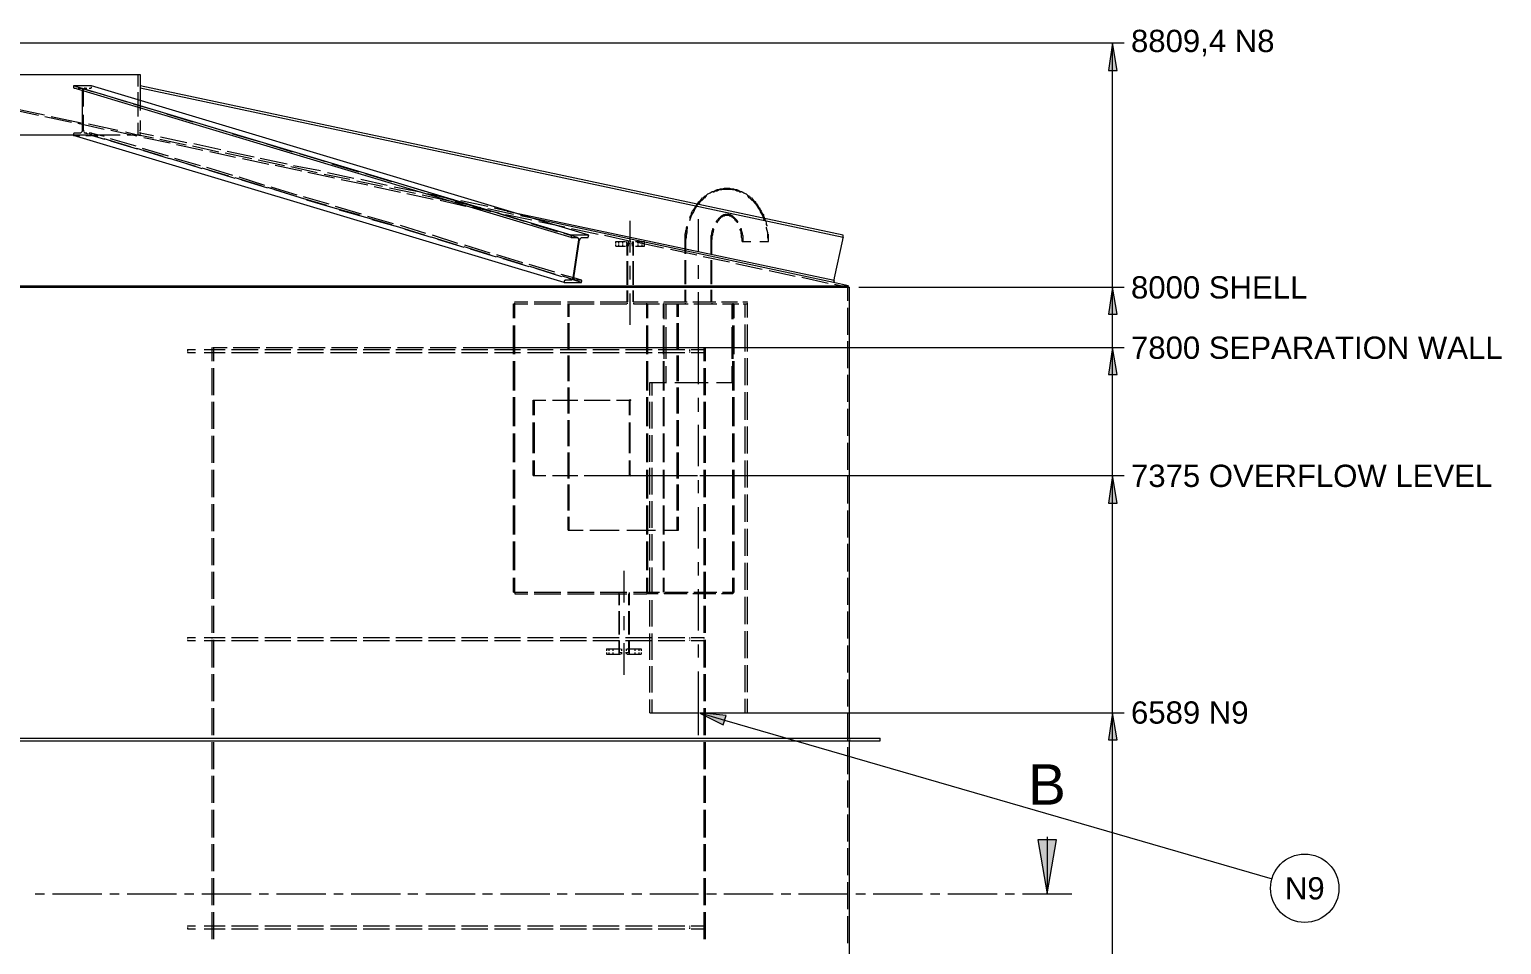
# Model space of a CAD drawing. Header units: millimetres. Extents: x 0 to 62767, y -13570 to 23963.
# Drawn here: x 6556 to 11438, y 11403 to 14437 of the extents above; entities that cross this region are included whole.
import ezdxf

# ---------------------------------------------------------------- set-up
doc = ezdxf.new("R2010")
doc.units = ezdxf.units.MM

msp = doc.modelspace()

# ---------------------------------------------------------------- hatches: boundary and pattern name
h = msp.add_hatch(color=7)
h.dxf.hatch_style = 2
h.paths.add_polyline_path([(10163.809, 14300.952), (10148.571, 14392.38), (10135.238, 14300.952)])
h = msp.add_hatch(color=7)
h.dxf.hatch_style = 2
h.paths.add_polyline_path([(10163.809, 13493.333), (10148.571, 13582.857), (10135.238, 13493.333)])
h = msp.add_hatch(color=7)
h.dxf.hatch_style = 2
h.paths.add_polyline_path([(10163.809, 13293.333), (10148.571, 13382.857), (10135.238, 13293.333)])
h = msp.add_hatch(color=7)
edge = h.paths.add_edge_path()
edge.add_arc((8548.572, 13207.619), 3.81, 0, 360)
h = msp.add_hatch(color=7)
edge = h.paths.add_edge_path()
edge.add_arc((8548.572, 12958.095), 3.81, 0, 360)
h = msp.add_hatch(color=7)
h.dxf.hatch_style = 2
h.paths.add_polyline_path([(10163.809, 12866.667), (10148.571, 12958.095), (10135.238, 12866.667)])
h = msp.add_hatch(color=7)
h.dxf.hatch_style = 2
h.paths.add_polyline_path([(8866.667, 12161.905), (8775.238, 12171.428), (8857.143, 12131.429)])
h = msp.add_hatch(color=7)
h.dxf.hatch_style = 2
h.paths.add_polyline_path([(10163.809, 12081.904), (10148.571, 12171.428), (10135.238, 12081.904)])
h = msp.add_hatch(color=7)
h.dxf.hatch_style = 2
h.paths.add_polyline_path([(9900.952, 11750.476), (9931.429, 11571.428), (9961.905, 11750.476)])

# ---------------------------------------------------------------- linework, layer by layer
at = {"color": 7, "lineweight": 0}
for points in [[(6523.809, 14392.38), (9887.619, 14392.38), (9988.571, 14392.38), (10186.667, 14392.38)], [(10148.571, 14300.952), (10148.571, 14392.38)], [(5619.048, 14287.619), (6923.809, 14287.619)], [(6916.191, 14287.619), (6916.191, 14247.619)], [(6923.809, 14287.619), (6923.809, 14249.523)], [(10148.571, 13582.857), (10148.571, 14300.952)], [(6761.905, 14249.523), (6702.857, 14249.523), (6702.857, 14243.81)], [(8411.428, 13754.286), (8352.381, 13754.286), (6702.857, 14249.523)], [(6702.857, 14243.81), (6704.762, 14243.81), (6704.762, 14241.904)], [(6704.762, 14241.904), (6712.381, 14241.904)], [(8352.381, 13746.667), (6704.762, 14241.904)], [(6718.095, 14241.904), (6723.81, 14241.904)], [(6723.81, 14241.904), (6725.714, 14241.904), (6727.619, 14241.904)], [(6769.523, 14228.571), (6725.714, 14241.904)], [(6731.428, 14234.286), (6731.428, 14236.19), (6729.524, 14238.095)], [(6731.428, 14234.286), (6731.428, 14232.38), (6731.428, 14102.857)], [(6735.238, 14232.38), (6735.238, 14234.286), (6735.238, 14236.19), (6735.238, 14238.095)], [(6735.238, 14180.952), (6735.238, 14232.38)], [(6740.952, 14241.904), (6739.048, 14241.904), (6737.142, 14240)], [(6740.952, 14241.904), (6746.667, 14241.904)], [(6754.286, 14241.904), (6760, 14241.904)], [(6761.905, 14241.904), (6760, 14241.904)], [(6761.905, 14247.619), (6761.905, 14249.523)], [(8409.524, 13748.571), (8411.428, 13754.286), (6761.905, 14249.523)], [(6761.905, 14243.81), (6761.905, 14245.714)], [(6880, 14196.191), (6792.381, 14222.858)], [(6916.191, 14228.571), (6916.191, 14148.572)], [(6923.809, 14249.523), (6923.809, 14243.81), (6923.809, 14241.904), (6923.809, 14232.38), (6923.809, 14201.904)], [(9255.238, 13748.571), (9255.238, 13754.286), (6923.809, 14249.523)], [(9255.238, 13748.571), (9255.238, 13746.667), (6923.809, 14241.904)], [(6499.047, 14171.428), (6586.667, 14152.381)], [(6506.667, 14175.239), (6605.714, 14154.285)], [(6990.476, 14163.809), (6900.952, 14188.571)], [(6923.809, 14201.904), (6923.809, 14167.618)], [(6607.619, 14148.572), (6695.238, 14129.523)], [(6628.572, 14148.572), (6727.619, 14127.619)], [(6716.19, 14125.714), (6803.81, 14106.666)], [(6735.238, 14102.857), (6735.238, 14154.285)], [(6752.381, 14123.809), (6849.524, 14102.857)], [(6916.191, 14127.619), (6916.191, 14087.619)], [(6923.809, 14135.238), (6923.809, 14102.857)], [(7099.047, 14129.523), (7011.429, 14156.19)], [(7209.524, 14097.143), (7121.905, 14123.809)], [(6312.381, 14087.619), (6702.857, 14087.619)], [(6704.762, 14093.333), (6702.857, 14091.428)], [(6702.857, 14091.428), (6702.857, 14085.714)], [(6702.857, 14087.619), (6748.571, 14087.619)], [(6702.857, 14085.714), (6723.81, 14085.714)], [(8329.524, 13603.81), (8329.524, 13598.095), (6702.857, 14085.714)], [(6723.81, 14093.333), (6704.762, 14093.333)], [(6731.428, 14102.857), (6731.428, 14100.953), (6731.428, 14099.047), (6729.524, 14097.143), (6727.619, 14095.238), (6725.714, 14093.333), (6723.81, 14093.333)], [(6735.238, 14102.857), (6735.238, 14100.953), (6735.238, 14099.047)], [(6740.952, 14093.333), (6739.048, 14093.333), (6739.048, 14095.238), (6737.142, 14095.238)], [(6782.857, 14081.904), (6739.048, 14093.333)], [(6746.667, 14093.333), (6740.952, 14093.333)], [(6742.857, 14085.714), (6761.905, 14085.714)], [(6760, 14093.333), (6754.286, 14093.333)], [(6761.905, 14091.428), (6761.905, 14093.333), (6760, 14093.333)], [(6803.81, 14081.904), (6760, 14093.333)], [(6761.905, 14089.523), (6761.905, 14091.428)], [(6761.905, 14085.714), (6761.905, 14087.619)], [(6805.714, 14072.38), (6761.905, 14085.714)], [(6769.523, 14087.619), (6857.143, 14087.619)], [(6891.428, 14047.619), (6803.81, 14074.286)], [(6910.476, 14049.524), (6824.762, 14074.286)], [(6826.667, 14102.857), (6912.381, 14083.81)], [(6914.286, 14040), (6826.667, 14066.667)], [(6874.286, 14097.143), (6923.809, 14085.714)], [(6880, 14087.619), (6923.809, 14087.619)], [(6923.809, 14100.953), (6923.809, 14102.857)], [(6923.809, 14091.428), (6923.809, 14093.333), (6923.809, 14097.143)], [(6967.619, 14083.81), (6923.809, 14093.333)], [(6923.809, 14091.428), (6923.809, 14089.523)], [(6923.809, 14087.619), (6923.809, 14085.714)], [(6967.619, 14076.19), (6923.809, 14085.714)], [(6935.238, 14078.095), (7022.857, 14060.952)], [(7076.19, 14053.334), (6988.571, 14072.38)], [(7078.095, 14060.952), (6990.476, 14080)], [(7320, 14064.762), (7230.476, 14089.523)], [(7000, 14015.237), (6912.381, 14041.904)], [(7017.143, 14017.143), (6931.429, 14041.904)], [(7020.952, 14007.618), (6935.238, 14034.285)], [(7043.81, 14055.238), (7131.428, 14036.191)], [(7184.762, 14030.476), (7097.143, 14049.524)], [(7190.476, 14038.095), (7100.952, 14057.143)], [(7154.286, 14032.381), (7240, 14013.333)], [(7293.333, 14007.618), (7205.714, 14026.667)], [(7300.952, 14013.333), (7211.428, 14032.381)], [(7428.571, 14030.476), (7340.952, 14057.143)], [(7539.048, 13998.094), (7451.428, 14024.761)], [(7108.571, 13982.857), (7020.952, 14009.524)], [(7123.81, 13984.762), (7038.095, 14009.524)], [(7129.524, 13975.238), (7043.81, 14001.905)], [(7217.143, 13950.475), (7129.524, 13977.142)], [(7230.476, 13952.381), (7144.762, 13979.048)], [(7238.095, 13942.857), (7152.381, 13969.524)], [(7262.857, 14009.524), (7350.476, 13990.476)], [(7401.904, 13984.762), (7314.286, 14003.809)], [(7411.428, 13990.476), (7321.904, 14009.524)], [(7371.428, 13986.666), (7459.048, 13967.618)], [(7510.476, 13961.905), (7422.857, 13980.952)], [(7521.905, 13967.618), (7432.381, 13984.762)], [(7480, 13963.809), (7567.619, 13944.762)], [(7649.524, 13963.809), (7560, 13990.476)], [(7325.715, 13918.095), (7238.095, 13944.762)], [(7337.143, 13919.999), (7251.429, 13946.666)], [(7346.667, 13910.476), (7260.952, 13937.143)], [(7619.047, 13939.047), (7533.333, 13956.19)], [(7632.381, 13942.857), (7544.762, 13961.905)], [(7590.476, 13939.047), (7678.095, 13921.905)], [(7727.619, 13916.19), (7641.904, 13933.333)], [(7742.857, 13919.999), (7655.238, 13939.047)], [(7758.095, 13931.429), (7670.476, 13958.095)], [(7699.047, 13916.19), (7786.667, 13897.143)], [(7868.572, 13899.047), (7780.952, 13925.714)], [(7434.285, 13885.714), (7346.667, 13912.38)], [(7443.809, 13887.619), (7358.095, 13914.286)], [(7455.238, 13878.095), (7369.523, 13904.762)], [(7542.857, 13853.333), (7455.238, 13878.095)], [(7550.476, 13857.143), (7464.762, 13881.904)], [(7563.81, 13845.714), (7476.19, 13870.476)], [(7836.191, 13893.334), (7750.476, 13910.476)], [(7853.333, 13897.143), (7765.714, 13914.286)], [(7807.619, 13893.334), (7895.238, 13874.285)], [(7944.762, 13868.571), (7859.047, 13887.619)], [(7963.81, 13872.38), (7876.19, 13891.428)], [(7979.048, 13864.761), (7891.428, 13891.428)], [(7918.095, 13870.476), (8003.809, 13851.428)], [(8076.19, 13849.524), (7986.666, 13868.571)], [(8746.667, 13803.809), (8748.571, 13809.524), (8750.476, 13817.142), (8754.286, 13824.761), (8758.095, 13830.476), (8761.905, 13838.094), (8765.714, 13843.809), (8769.523, 13851.428), (8773.333, 13857.143), (8779.047, 13862.857), (8780.952, 13864.761), (8782.857, 13868.571), (8786.667, 13870.476), (8788.572, 13872.38), (8792.381, 13876.191), (8794.286, 13878.095), (8798.095, 13880), (8800, 13883.81), (8801.905, 13883.81)], [(8769.523, 13857.143), (8773.333, 13860.952), (8775.238, 13864.761), (8779.047, 13868.571), (8782.857, 13870.476), (8784.761, 13874.285), (8788.572, 13878.095), (8792.381, 13880), (8796.19, 13883.81), (8798.095, 13885.714), (8801.905, 13887.619), (8805.714, 13891.428), (8809.524, 13893.334), (8813.333, 13895.238), (8817.142, 13897.143), (8820.952, 13899.047), (8826.667, 13900.952), (8830.476, 13902.856), (8834.286, 13904.762), (8838.095, 13906.667), (8841.905, 13906.667), (8847.619, 13908.571), (8851.429, 13908.571), (8855.238, 13908.571), (8860.952, 13910.476), (8864.761, 13910.476), (8870.476, 13910.476), (8874.286, 13910.476), (8878.095, 13910.476), (8883.81, 13908.571), (8887.619, 13908.571), (8891.428, 13908.571), (8897.143, 13906.667), (8900.952, 13906.667), (8904.762, 13904.762), (8908.571, 13902.856), (8912.38, 13900.952), (8918.095, 13899.047), (8921.905, 13897.143), (8925.714, 13895.238), (8929.524, 13893.334), (8933.333, 13891.428), (8937.143, 13887.619), (8940.952, 13885.714), (8944.762, 13883.81), (8946.667, 13880), (8950.476, 13878.095), (8954.285, 13874.285), (8956.19, 13870.476), (8960, 13868.571), (8963.81, 13864.761), (8965.714, 13860.952), (8969.524, 13857.143), (8971.428, 13853.333), (8973.333, 13849.524), (8977.143, 13845.714), (8979.048, 13841.905), (8980.952, 13838.094), (8982.857, 13834.285), (8984.762, 13830.476), (8986.666, 13826.666), (8990.476, 13822.857), (8990.476, 13819.048), (8992.381, 13813.333), (8994.286, 13809.524)], [(8916.191, 13897.143), (8912.38, 13897.143), (8910.476, 13899.047), (8906.666, 13900.952), (8902.857, 13900.952), (8899.048, 13902.856), (8895.238, 13904.762), (8891.428, 13904.762), (8887.619, 13904.762), (8883.81, 13906.667), (8880, 13906.667), (8876.19, 13906.667), (8874.286, 13906.667), (8870.476, 13906.667), (8866.667, 13906.667), (8862.857, 13906.667), (8859.047, 13906.667), (8855.238, 13906.667), (8851.429, 13904.762), (8847.619, 13904.762), (8843.809, 13904.762), (8840, 13902.856), (8836.191, 13900.952), (8832.38, 13900.952), (8828.571, 13899.047), (8826.667, 13897.143), (8822.857, 13897.143)], [(8937.143, 13883.81), (8939.047, 13883.81), (8940.952, 13880), (8944.762, 13878.095), (8946.667, 13876.191), (8950.476, 13872.38), (8952.381, 13870.476), (8956.19, 13868.571), (8958.095, 13864.761), (8960, 13862.857), (8965.714, 13857.143), (8969.524, 13851.428), (8973.333, 13843.809), (8979.048, 13838.094), (8980.952, 13830.476), (8984.762, 13824.761), (8988.571, 13817.142), (8990.476, 13809.524), (8992.381, 13803.809)], [(7651.428, 13820.952), (7563.81, 13845.714)], [(7657.143, 13824.761), (7571.428, 13849.524)], [(7672.381, 13813.333), (7584.762, 13838.094)], [(7763.809, 13792.381), (7678.095, 13817.142)], [(8053.333, 13845.714), (7967.619, 13864.761)], [(8087.619, 13832.381), (8000, 13859.048)], [(8026.667, 13847.619), (8114.285, 13828.572)], [(8161.905, 13822.857), (8076.19, 13841.905)], [(8140.952, 13834.285), (8097.143, 13843.809)], [(8198.095, 13800), (8110.476, 13826.666)], [(8135.238, 13822.857), (8222.857, 13805.714)], [(8140.952, 13834.285), (9224.762, 13605.714), (9226.666, 13613.333), (9253.333, 13739.047), (9255.238, 13746.667)], [(8228.571, 13809.524), (8184.762, 13819.048)], [(8769.523, 13857.143), (8767.619, 13853.333), (8765.714, 13851.428), (8763.809, 13847.619), (8761.905, 13843.809), (8758.095, 13840), (8756.191, 13836.19), (8754.286, 13834.285), (8752.381, 13830.476), (8750.476, 13826.666), (8750.476, 13822.857), (8748.571, 13819.048), (8746.667, 13815.238), (8744.762, 13811.429)], [(8834.286, 13798.095), (8834.286, 13800), (8836.191, 13803.809), (8838.095, 13805.714), (8841.905, 13807.618), (8843.809, 13811.429), (8845.714, 13813.333), (8847.619, 13815.238), (8849.524, 13817.142), (8851.429, 13819.048), (8855.238, 13820.952), (8857.143, 13820.952), (8859.047, 13822.857), (8860.952, 13822.857), (8862.857, 13822.857), (8864.761, 13824.761), (8866.667, 13824.761), (8868.571, 13824.761), (8870.476, 13824.761), (8872.381, 13824.761), (8874.286, 13824.761), (8876.19, 13822.857), (8878.095, 13822.857), (8880, 13822.857), (8881.905, 13820.952), (8885.714, 13820.952), (8887.619, 13819.048), (8889.524, 13817.142), (8891.428, 13815.238), (8893.333, 13813.333), (8895.238, 13811.429), (8899.048, 13807.618), (8900.952, 13805.714), (8902.857, 13803.809), (8904.762, 13800), (8904.762, 13798.095)], [(8836.191, 13796.19), (8838.095, 13798.095), (8840, 13801.905), (8841.905, 13803.809), (8843.809, 13805.714), (8845.714, 13809.524), (8847.619, 13811.429), (8849.524, 13813.333), (8851.429, 13815.238), (8853.333, 13815.238), (8855.238, 13817.142), (8857.143, 13819.048), (8859.047, 13819.048), (8860.952, 13819.048), (8862.857, 13820.952), (8864.761, 13820.952), (8866.667, 13820.952), (8868.571, 13820.952), (8870.476, 13820.952), (8872.381, 13820.952), (8874.286, 13820.952), (8876.19, 13820.952), (8878.095, 13819.048), (8880, 13819.048), (8881.905, 13819.048), (8883.81, 13817.142), (8885.714, 13815.238), (8887.619, 13815.238), (8889.524, 13813.333), (8891.428, 13811.429), (8893.333, 13809.524), (8895.238, 13805.714), (8897.143, 13803.809), (8899.048, 13801.905), (8902.857, 13798.095), (8902.857, 13796.19)], [(7758.095, 13788.571), (7672.381, 13813.333)], [(7780.952, 13780.953), (7693.333, 13805.714)], [(7866.667, 13754.286), (7780.952, 13780.953)], [(7870.476, 13759.999), (7786.667, 13786.666)], [(7889.524, 13746.667), (7801.905, 13773.333)], [(8308.571, 13765.714), (8220.952, 13792.381)], [(9224.762, 13603.81), (9222.857, 13598.095), (8228.571, 13809.524)], [(8245.714, 13800), (8331.429, 13782.857)], [(8354.285, 13777.142), (8441.905, 13758.095)], [(8548.572, 13727.619), (8548.572, 13801.905)], [(8731.428, 13733.334), (8731.428, 13737.143), (8731.428, 13740.952), (8731.428, 13748.571), (8731.428, 13758.095), (8733.333, 13765.714), (8733.333, 13769.523), (8735.238, 13775.238), (8735.238, 13779.047), (8737.142, 13782.857), (8737.142, 13784.762)], [(8733.333, 13733.334), (8733.333, 13740.952), (8735.238, 13748.571), (8735.238, 13756.19), (8737.142, 13763.81), (8737.142, 13771.429), (8739.048, 13779.047), (8739.048, 13780.953)], [(8775.238, 13733.334), (8775.238, 13807.618)], [(8817.142, 13733.334), (8817.142, 13737.143), (8817.142, 13742.856), (8817.142, 13748.571), (8817.142, 13752.381), (8819.048, 13758.095), (8819.048, 13761.905), (8820.952, 13767.619), (8822.857, 13771.429), (8822.857, 13777.142), (8824.762, 13777.142)], [(8819.048, 13733.334), (8819.048, 13737.143), (8820.952, 13742.856), (8820.952, 13746.667), (8820.952, 13752.381), (8822.857, 13756.19), (8822.857, 13761.905), (8824.762, 13765.714), (8824.762, 13771.429), (8826.667, 13775.238)], [(8920, 13733.334), (8920, 13737.143), (8920, 13742.856), (8918.095, 13746.667), (8918.095, 13752.381), (8918.095, 13756.19), (8916.191, 13761.905), (8916.191, 13765.714), (8914.286, 13771.429), (8912.38, 13775.238)], [(8914.286, 13777.142), (8916.191, 13777.142), (8916.191, 13771.429), (8918.095, 13767.619), (8920, 13761.905), (8920, 13758.095), (8921.905, 13752.381), (8921.905, 13748.571), (8921.905, 13742.856), (8921.905, 13737.143), (8921.905, 13733.334)], [(8994.286, 13809.524), (8996.19, 13805.714), (8998.095, 13800), (9000, 13796.19), (9000, 13790.475), (9001.905, 13786.666), (9001.905, 13784.762)], [(9000, 13780.953), (9000, 13779.047), (9001.905, 13771.429), (9003.809, 13763.81), (9003.809, 13756.19), (9003.809, 13748.571), (9005.714, 13740.952), (9005.714, 13733.334)], [(7975.238, 13721.904), (7889.524, 13748.571)], [(7977.143, 13727.619), (7893.333, 13754.286)], [(7998.095, 13714.285), (7910.476, 13740.952)], [(8083.809, 13695.237), (8000, 13721.904)], [(8373.334, 13746.667), (8329.524, 13759.999)], [(8352.381, 13754.286), (8352.381, 13748.571)], [(8352.381, 13748.571), (8352.381, 13746.667)], [(8352.381, 13746.667), (8373.334, 13746.667)], [(8377.143, 13739.047), (8358.095, 13613.333)], [(8361.905, 13613.333), (8380.952, 13739.047)], [(8373.334, 13746.667), (8375.238, 13746.667), (8375.238, 13744.762), (8377.143, 13744.762), (8377.143, 13742.856), (8377.143, 13740.952), (8377.143, 13739.047)], [(8380.952, 13739.047), (8382.857, 13740.952), (8382.857, 13742.856), (8384.762, 13744.762), (8386.666, 13746.667), (8388.571, 13746.667)], [(8388.571, 13746.667), (8407.619, 13746.667)], [(8407.619, 13746.667), (8409.524, 13746.667), (8409.524, 13748.571)], [(8462.857, 13754.286), (8550.476, 13735.238)], [(8500.953, 13733.334), (8533.333, 13733.334)], [(8500.953, 13727.619), (8500.953, 13733.334)], [(8500.953, 13718.095), (8500.953, 13723.81)], [(8510.476, 13727.619), (8510.476, 13733.334)], [(8510.476, 13718.095), (8510.476, 13723.81)], [(8523.809, 13727.619), (8523.809, 13733.334)], [(8523.809, 13718.095), (8523.809, 13723.81)], [(8537.143, 13727.619), (8537.143, 13733.334)], [(8537.143, 13718.095), (8537.143, 13723.81)], [(8539.047, 13727.619), (8544.762, 13727.619)], [(8539.047, 13687.619), (8539.047, 13727.619)], [(8540.952, 13687.619), (8540.952, 13727.619)], [(8542.857, 13727.619), (8542.857, 13733.334)], [(8542.857, 13718.095), (8542.857, 13723.81)], [(8548.572, 13697.143), (8548.572, 13729.523)], [(8552.381, 13727.619), (8560, 13727.619)], [(8556.19, 13727.619), (8556.19, 13733.334)], [(8556.19, 13718.095), (8556.19, 13723.81)], [(8558.095, 13687.619), (8558.095, 13727.619)], [(8560, 13727.619), (8560, 13733.334)], [(8560, 13687.619), (8560, 13727.619)], [(8560, 13718.095), (8560, 13723.81)], [(8565.714, 13733.334), (8596.191, 13733.334)], [(8571.428, 13731.428), (8659.048, 13712.38)], [(8575.238, 13727.619), (8575.238, 13733.334)], [(8575.238, 13718.095), (8575.238, 13723.81)], [(8588.571, 13727.619), (8588.571, 13733.334)], [(8588.571, 13718.095), (8588.571, 13723.81)], [(8596.191, 13727.619), (8596.191, 13733.334)], [(8596.191, 13718.095), (8596.191, 13723.81)], [(8731.428, 13693.333), (8731.428, 13733.334)], [(8733.333, 13693.333), (8733.333, 13733.334)], [(8775.238, 13699.048), (8775.238, 13735.238)], [(8817.142, 13693.333), (8817.142, 13733.334)], [(8819.048, 13693.333), (8819.048, 13733.334)], [(8920, 13733.334), (8948.571, 13733.334)], [(8979.048, 13733.334), (9007.619, 13733.334)], [(9007.619, 13733.334), (9007.619, 13737.143), (9007.619, 13742.856), (9007.619, 13746.667), (9007.619, 13752.381), (9007.619, 13758.095)], [(8083.809, 13689.524), (7998.095, 13716.191)], [(8104.762, 13681.904), (8019.047, 13708.571)], [(8192.381, 13662.857), (8106.667, 13689.524)], [(8192.381, 13657.142), (8106.667, 13683.809)], [(8213.333, 13649.524), (8127.619, 13676.19)], [(8500.953, 13718.095), (8533.333, 13718.095)], [(8565.714, 13718.095), (8596.191, 13718.095)], [(8681.905, 13708.571), (8769.523, 13689.524)], [(8731.428, 13592.381), (8731.428, 13672.381)], [(8733.333, 13592.381), (8733.333, 13672.381)], [(8790.476, 13683.809), (8878.095, 13666.666)], [(8817.142, 13592.381), (8817.142, 13672.381)], [(8819.048, 13592.381), (8819.048, 13672.381)], [(8299.048, 13632.381), (8213.333, 13657.142)], [(8300.952, 13624.762), (8215.238, 13651.429)], [(8321.904, 13617.142), (8236.19, 13643.809)], [(8361.905, 13613.333), (8320, 13624.762)], [(8539.047, 13590.477), (8539.047, 13668.572)], [(8540.952, 13590.477), (8540.952, 13668.572)], [(8548.572, 13607.619), (8548.572, 13653.333)], [(8558.095, 13590.477), (8558.095, 13668.572)], [(8560, 13590.477), (8560, 13668.572)], [(8775.238, 13609.523), (8775.238, 13655.238)], [(8899.048, 13660.952), (8986.666, 13641.905)], [(9009.524, 13638.096), (9095.238, 13619.047)], [(3264.762, 13582.857), (9276.19, 13582.857)], [(3320, 13598.095), (3270.476, 13586.666), (9272.381, 13586.666), (9222.857, 13598.095)], [(8365.714, 13605.714), (8323.809, 13619.047)], [(8331.429, 13605.714), (8331.429, 13603.81), (8329.524, 13603.81)], [(8329.524, 13598.095), (8386.666, 13598.095), (8388.571, 13603.81)], [(8350.476, 13605.714), (8331.429, 13605.714)], [(8386.666, 13598.095), (8344.762, 13611.429)], [(8358.095, 13613.333), (8358.095, 13611.429), (8358.095, 13609.523), (8356.19, 13609.523), (8356.19, 13607.619), (8354.285, 13605.714), (8352.381, 13605.714), (8350.476, 13605.714)], [(8367.619, 13605.714), (8365.714, 13605.714), (8363.809, 13605.714), (8363.809, 13607.619), (8361.905, 13609.523), (8361.905, 13611.429), (8361.905, 13613.333)], [(8386.666, 13605.714), (8361.905, 13613.333)], [(8386.666, 13605.714), (8367.619, 13605.714)], [(8388.571, 13603.81), (8386.666, 13605.714)], [(8731.428, 13533.333), (8731.428, 13573.334)], [(8733.333, 13533.333), (8733.333, 13573.334)], [(8817.142, 13533.333), (8817.142, 13573.334)], [(8819.048, 13533.333), (8819.048, 13573.334)], [(9118.095, 13615.238), (9205.714, 13596.19)], [(9224.762, 13603.81), (9224.762, 13605.714)], [(9226.666, 13592.381), (9270.476, 13582.857)], [(9270.476, 13582.857), (9272.381, 13586.666)], [(9270.476, 13537.143), (9270.476, 13582.857)], [(9276.19, 12087.619), (9276.19, 13582.857)], [(9306.666, 13582.857), (9887.619, 13582.857), (9988.571, 13582.857), (10186.667, 13582.857)], [(10148.571, 13493.333), (10148.571, 13582.857)], [(8161.905, 13527.619), (8163.809, 13527.619), (8165.714, 13527.619)], [(8161.905, 13480), (8161.905, 13527.619)], [(8165.714, 13533.333), (8209.524, 13533.333)], [(8165.714, 13531.428), (8165.714, 13533.333)], [(8165.714, 13527.619), (8165.714, 13529.524)], [(8165.714, 13480), (8165.714, 13527.619)], [(8165.714, 13527.619), (8209.524, 13527.619)], [(8230.476, 13533.333), (8318.095, 13533.333)], [(8230.476, 13527.619), (8318.095, 13527.619)], [(8340.952, 13533.333), (8428.571, 13533.333)], [(8340.952, 13527.619), (8428.571, 13527.619)], [(8342.857, 13483.809), (8342.857, 13527.619)], [(8346.667, 13483.809), (8346.667, 13527.619)], [(8449.523, 13533.333), (8537.143, 13533.333)], [(8449.523, 13527.619), (8537.143, 13527.619)], [(8539.047, 13533.333), (8539.047, 13571.428)], [(8539.047, 13533.333), (8539.047, 13531.428)], [(8539.047, 13529.524), (8539.047, 13527.619)], [(8540.952, 13533.333), (8540.952, 13571.428)], [(8548.572, 13533.333), (8548.572, 13561.904)], [(8548.572, 13457.142), (8548.572, 13533.333)], [(8558.095, 13533.333), (8558.095, 13571.428)], [(8560, 13533.333), (8560, 13571.428)], [(8560, 13533.333), (8603.809, 13533.333)], [(8560, 13533.333), (8560, 13531.428)], [(8560, 13529.524), (8560, 13527.619)], [(8560, 13527.619), (8603.809, 13527.619)], [(8603.809, 13533.333), (8641.904, 13533.333)], [(8603.809, 13531.428), (8603.809, 13533.333)], [(8603.809, 13527.619), (8603.809, 13529.524)], [(8603.809, 13527.619), (8605.714, 13527.619), (8607.619, 13527.619), (8645.714, 13527.619)], [(8603.809, 13480), (8603.809, 13527.619)], [(8607.619, 13480), (8607.619, 13527.619)], [(8659.048, 13480), (8659.048, 13527.619)], [(8660.952, 13533.333), (8737.142, 13533.333)], [(8660.952, 13531.428), (8660.952, 13533.333)], [(8660.952, 13527.619), (8660.952, 13529.524)], [(8660.952, 13476.19), (8660.952, 13527.619)], [(8660.952, 13480), (8660.952, 13527.619)], [(8664.762, 13527.619), (8740.952, 13527.619)], [(8666.667, 13527.619), (8666.667, 13476.19)], [(8704.762, 13483.809), (8704.762, 13527.619)], [(8708.572, 13483.809), (8708.572, 13527.619)], [(8731.428, 13533.333), (8731.428, 13531.428)], [(8731.428, 13529.524), (8731.428, 13527.619)], [(8756.191, 13533.333), (8832.38, 13533.333)], [(8760, 13527.619), (8836.191, 13527.619)], [(8775.238, 13533.333), (8775.238, 13565.714)], [(8775.238, 13457.142), (8775.238, 13533.333)], [(8819.048, 13533.333), (8819.048, 13531.428)], [(8819.048, 13529.524), (8819.048, 13527.619)], [(8851.429, 13533.333), (8889.524, 13533.333)], [(8855.238, 13527.619), (8893.333, 13527.619)], [(8885.714, 13527.619), (8885.714, 13476.19)], [(8889.524, 13533.333), (8889.524, 13531.428)], [(8889.524, 13533.333), (8904.762, 13533.333)], [(8889.524, 13529.524), (8889.524, 13527.619)], [(8889.524, 13527.619), (8889.524, 13476.19)], [(8889.524, 13480), (8889.524, 13527.619)], [(8893.333, 13527.619), (8908.571, 13527.619)], [(8893.333, 13480), (8893.333, 13527.619)], [(8893.333, 13527.619), (8908.571, 13527.619)], [(8921.905, 13533.333), (8937.143, 13533.333)], [(8923.809, 13527.619), (8937.143, 13527.619)], [(8923.809, 13527.619), (8937.143, 13527.619)], [(8929.524, 13481.905), (8929.524, 13527.619)], [(8937.143, 13531.428), (8937.143, 13533.333)], [(8937.143, 13527.619), (8937.143, 13529.524)], [(8937.143, 13481.905), (8937.143, 13527.619)], [(9270.476, 13424.762), (9270.476, 13514.285)], [(10148.571, 13382.857), (10148.571, 13493.333)], [(8161.905, 13360), (8161.905, 13455.238)], [(8165.714, 13360), (8165.714, 13455.238)], [(8342.857, 13377.143), (8342.857, 13462.857)], [(8346.667, 13377.143), (8346.667, 13462.857)], [(8603.809, 13360), (8603.809, 13455.238)], [(8607.619, 13360), (8607.619, 13455.238)], [(8659.048, 13360), (8659.048, 13455.238)], [(8660.952, 13360), (8660.952, 13455.238)], [(8660.952, 13344.761), (8660.952, 13449.523)], [(8666.667, 13449.523), (8666.667, 13344.761)], [(8704.762, 13377.143), (8704.762, 13462.857)], [(8708.572, 13377.143), (8708.572, 13462.857)], [(8775.238, 13398.095), (8775.238, 13472.381)], [(8885.714, 13449.523), (8885.714, 13344.761)], [(8889.524, 13360), (8889.524, 13455.238)], [(8889.524, 13449.523), (8889.524, 13344.761)], [(8893.333, 13360), (8893.333, 13455.238)], [(8929.524, 13369.524), (8929.524, 13459.047)], [(8937.143, 13369.524), (8937.143, 13459.047)], [(7161.905, 13337.143), (7161.905, 13382.857)], [(7161.905, 13382.857), (7163.809, 13382.857)], [(7165.714, 13382.857), (7167.619, 13382.857)], [(7167.619, 13337.143), (7167.619, 13382.857)], [(7167.619, 13382.857), (7211.428, 13382.857)], [(7232.381, 13382.857), (7320, 13382.857)], [(7340.952, 13382.857), (7428.571, 13382.857)], [(7449.523, 13382.857), (7537.143, 13382.857)], [(7558.095, 13382.857), (7645.714, 13382.857)], [(7666.667, 13382.857), (7754.286, 13382.857)], [(7777.143, 13382.857), (7862.857, 13382.857)], [(7885.714, 13382.857), (7971.428, 13382.857)], [(7994.286, 13382.857), (8080, 13382.857)], [(8013.333, 13382.857), (8771.429, 13382.857)], [(8102.857, 13382.857), (8190.476, 13382.857)], [(8211.428, 13382.857), (8299.048, 13382.857)], [(8320, 13382.857), (8407.619, 13382.857)], [(8428.571, 13382.857), (8516.191, 13382.857)], [(8537.143, 13382.857), (8624.762, 13382.857)], [(8645.714, 13382.857), (8733.333, 13382.857)], [(8756.191, 13382.857), (8798.095, 13382.857)], [(8775.238, 13260.953), (8775.238, 13398.095)], [(8779.047, 13382.857), (9887.619, 13382.857)], [(8794.286, 13337.143), (8794.286, 13382.857)], [(8798.095, 13337.143), (8798.095, 13382.857)], [(9270.476, 13314.285), (9270.476, 13403.81)], [(9887.619, 13382.857), (9988.571, 13382.857), (10186.667, 13382.857)], [(10148.571, 13293.333), (10148.571, 13382.857)], [(7080, 13375.237), (7106.667, 13375.237)], [(7080, 13375.237), (7080, 13371.428)], [(7080, 13369.524), (7080, 13365.715), (7106.667, 13365.715)], [(7135.238, 13375.237), (7161.905, 13375.237)], [(7135.238, 13365.715), (7161.905, 13365.715)], [(7161.905, 13375.237), (7205.714, 13375.237)], [(7161.905, 13371.428), (7161.905, 13375.237)], [(7161.905, 13365.715), (7161.905, 13369.524)], [(7161.905, 13365.715), (7205.714, 13365.715)], [(7226.666, 13375.237), (7314.286, 13375.237)], [(7226.666, 13365.715), (7314.286, 13365.715)], [(7337.143, 13375.237), (7422.857, 13375.237)], [(7337.143, 13365.715), (7422.857, 13365.715)], [(7445.714, 13375.237), (7531.428, 13375.237)], [(7445.714, 13365.715), (7531.428, 13365.715)], [(7554.286, 13375.237), (7641.904, 13375.237)], [(7554.286, 13365.715), (7641.904, 13365.715)], [(7662.857, 13375.237), (7750.476, 13375.237)], [(7662.857, 13365.715), (7750.476, 13365.715)], [(7771.429, 13375.237), (7859.047, 13375.237)], [(7771.429, 13365.715), (7859.047, 13365.715)], [(7880, 13375.237), (7967.619, 13375.237)], [(7880, 13365.715), (7967.619, 13365.715)], [(7988.571, 13375.237), (8076.19, 13375.237)], [(7988.571, 13365.715), (8076.19, 13365.715)], [(8099.047, 13375.237), (8184.762, 13375.237)], [(8099.047, 13365.715), (8184.762, 13365.715)], [(8161.905, 13240), (8161.905, 13337.143)], [(8165.714, 13240), (8165.714, 13337.143)], [(8207.619, 13375.237), (8293.333, 13375.237)], [(8207.619, 13365.715), (8293.333, 13365.715)], [(8316.19, 13375.237), (8403.809, 13375.237)], [(8316.19, 13365.715), (8403.809, 13365.715)], [(8342.857, 13270.477), (8342.857, 13356.191)], [(8346.667, 13270.477), (8346.667, 13356.191)], [(8424.762, 13375.237), (8512.381, 13375.237)], [(8424.762, 13365.715), (8512.381, 13365.715)], [(8533.333, 13375.237), (8620.952, 13375.237)], [(8533.333, 13365.715), (8620.952, 13365.715)], [(8603.809, 13240), (8603.809, 13337.143)], [(8607.619, 13240), (8607.619, 13337.143)], [(8641.904, 13375.237), (8729.524, 13375.237)], [(8641.904, 13365.715), (8729.524, 13365.715)], [(8659.048, 13240), (8659.048, 13337.143)], [(8660.952, 13240), (8660.952, 13337.143)], [(8704.762, 13270.477), (8704.762, 13356.191)], [(8708.572, 13270.477), (8708.572, 13356.191)], [(8746.667, 13371.428), (8746.667, 13375.237)], [(8746.667, 13365.715), (8746.667, 13369.524)], [(8750.476, 13375.237), (8794.286, 13375.237)], [(8750.476, 13365.715), (8794.286, 13365.715), (8794.286, 13369.524)], [(8794.286, 13371.428), (8794.286, 13375.237)], [(8889.524, 13240), (8889.524, 13337.143)], [(8893.333, 13240), (8893.333, 13337.143)], [(8929.524, 13257.143), (8929.524, 13346.667)], [(8937.143, 13257.143), (8937.143, 13346.667)], [(7161.905, 13224.762), (7161.905, 13314.285)], [(7167.619, 13224.762), (7167.619, 13314.285)], [(8660.952, 13266.666), (8660.952, 13320)], [(8666.667, 13320), (8666.667, 13266.666)], [(8794.286, 13224.762), (8794.286, 13314.285)], [(8798.095, 13224.762), (8798.095, 13314.285)], [(8885.714, 13320), (8885.714, 13266.666)], [(8889.524, 13320), (8889.524, 13266.666)], [(9270.476, 13201.904), (9270.476, 13291.429)], [(10148.571, 12958.095), (10148.571, 13293.333)], [(8342.857, 13163.809), (8342.857, 13249.523)], [(8346.667, 13163.809), (8346.667, 13249.523)], [(8613.333, 13222.858), (8613.333, 13266.666)], [(8613.333, 13266.666), (8668.571, 13266.666)], [(8620.952, 13222.858), (8620.952, 13266.666)], [(8697.143, 13266.666), (8807.619, 13266.666)], [(8704.762, 13163.809), (8704.762, 13249.523)], [(8708.572, 13163.809), (8708.572, 13249.523)], [(8834.286, 13266.666), (8889.524, 13266.666)], [(8929.524, 13142.857), (8929.524, 13234.286)], [(8937.143, 13142.857), (8937.143, 13234.286)], [(7161.905, 13112.381), (7161.905, 13201.904)], [(7167.619, 13112.381), (7167.619, 13201.904)], [(8161.905, 13121.905), (8161.905, 13217.143)], [(8165.714, 13121.905), (8165.714, 13217.143)], [(8226.666, 13207.619), (8268.571, 13207.619)], [(8226.666, 13158.094), (8226.666, 13207.619)], [(8230.476, 13207.619), (8230.476, 13158.094)], [(8291.428, 13207.619), (8375.238, 13207.619)], [(8396.19, 13207.619), (8481.904, 13207.619)], [(8502.857, 13207.619), (8544.762, 13207.619)], [(8546.666, 13207.619), (8544.762, 13207.619), (8544.762, 13158.094)], [(8548.572, 13158.094), (8548.572, 13207.619)], [(8603.809, 13121.905), (8603.809, 13217.143)], [(8607.619, 13121.905), (8607.619, 13217.143)], [(8613.333, 13114.286), (8613.333, 13201.904)], [(8620.952, 13114.286), (8620.952, 13201.904)], [(8659.048, 13121.905), (8659.048, 13217.143)], [(8660.952, 13121.905), (8660.952, 13217.143)], [(8775.238, 13169.524), (8775.238, 13215.238)], [(8794.286, 13112.381), (8794.286, 13201.904)], [(8798.095, 13112.381), (8798.095, 13201.904)], [(8889.524, 13121.905), (8889.524, 13217.143)], [(8893.333, 13121.905), (8893.333, 13217.143)], [(8342.857, 13055.238), (8342.857, 13140.952)], [(8346.667, 13055.238), (8346.667, 13140.952)], [(8704.762, 13055.238), (8704.762, 13140.952)], [(8708.572, 13055.238), (8708.572, 13140.952)], [(9270.476, 13089.523), (9270.476, 13179.048)], [(7161.905, 13000), (7161.905, 13089.523)], [(7167.619, 13000), (7167.619, 13089.523)], [(8161.905, 13001.905), (8161.905, 13097.143)], [(8165.714, 13001.905), (8165.714, 13097.143)], [(8226.666, 13032.381), (8226.666, 13133.333)], [(8230.476, 13133.333), (8230.476, 13032.381)], [(8544.762, 13133.333), (8544.762, 13032.381)], [(8548.572, 13032.381), (8548.572, 13133.333)], [(8603.809, 13001.905), (8603.809, 13097.143)], [(8607.619, 13001.905), (8607.619, 13097.143)], [(8613.333, 13003.809), (8613.333, 13091.428)], [(8620.952, 13003.809), (8620.952, 13091.428)], [(8659.048, 13001.905), (8659.048, 13097.143)], [(8660.952, 13001.905), (8660.952, 13097.143)], [(8775.238, 12988.572), (8775.238, 13125.714)], [(8794.286, 13000), (8794.286, 13089.523)], [(8798.095, 13000), (8798.095, 13089.523)], [(8889.524, 13001.905), (8889.524, 13097.143)], [(8893.333, 13001.905), (8893.333, 13097.143)], [(8929.524, 13030.476), (8929.524, 13119.999)], [(8937.143, 13030.476), (8937.143, 13119.999)], [(9270.476, 12977.142), (9270.476, 13066.667)], [(8226.666, 12958.095), (8226.666, 13007.619)], [(8230.476, 13007.619), (8230.476, 12958.095)], [(8342.857, 12948.571), (8342.857, 13034.285)], [(8346.667, 12948.571), (8346.667, 13034.285)], [(8544.762, 13007.619), (8544.762, 12958.095)], [(8548.572, 12958.095), (8548.572, 13007.619)], [(8704.762, 12948.571), (8704.762, 13034.285)], [(8708.572, 12948.571), (8708.572, 13034.285)], [(8929.524, 12918.095), (8929.524, 13007.619)], [(8937.143, 12918.095), (8937.143, 13007.619)], [(7161.905, 12885.714), (7161.905, 12977.142)], [(7167.619, 12885.714), (7167.619, 12977.142)], [(8161.905, 12881.904), (8161.905, 12977.142)], [(8165.714, 12881.904), (8165.714, 12977.142)], [(8226.666, 12958.095), (8268.571, 12958.095)], [(8291.428, 12958.095), (8375.238, 12958.095)], [(8396.19, 12958.095), (8481.904, 12958.095)], [(8415.238, 12958.095), (8771.429, 12958.095)], [(8502.857, 12958.095), (8544.762, 12958.095)], [(8544.762, 12958.095), (8546.666, 12958.095)], [(8603.809, 12881.904), (8603.809, 12977.142)], [(8607.619, 12881.904), (8607.619, 12977.142)], [(8613.333, 12895.238), (8613.333, 12982.857)], [(8620.952, 12895.238), (8620.952, 12982.857)], [(8659.048, 12881.904), (8659.048, 12977.142)], [(8660.952, 12881.904), (8660.952, 12977.142)], [(8775.238, 12899.047), (8775.238, 12942.857)], [(8779.047, 12958.095), (9887.619, 12958.095)], [(8794.286, 12885.714), (8794.286, 12977.142)], [(8798.095, 12885.714), (8798.095, 12977.142)], [(8889.524, 12881.904), (8889.524, 12977.142)], [(8893.333, 12881.904), (8893.333, 12977.142)], [(9270.476, 12864.761), (9270.476, 12954.286)], [(9887.619, 12958.095), (9988.571, 12958.095), (10186.667, 12958.095)], [(10148.571, 12866.667), (10148.571, 12958.095)], [(8342.857, 12841.905), (8342.857, 12927.619)], [(8346.667, 12841.905), (8346.667, 12927.619)], [(8704.762, 12841.905), (8704.762, 12927.619)], [(8708.572, 12841.905), (8708.572, 12927.619)], [(8929.524, 12803.809), (8929.524, 12895.238)], [(8937.143, 12803.809), (8937.143, 12895.238)], [(7161.905, 12773.333), (7161.905, 12862.857)], [(7167.619, 12773.333), (7167.619, 12862.857)], [(8161.905, 12761.905), (8161.905, 12859.048)], [(8165.714, 12761.905), (8165.714, 12859.048)], [(8603.809, 12761.905), (8603.809, 12859.048)], [(8607.619, 12761.905), (8607.619, 12859.048)], [(8613.333, 12784.762), (8613.333, 12872.38)], [(8620.952, 12784.762), (8620.952, 12872.38)], [(8659.048, 12761.905), (8659.048, 12859.048)], [(8660.952, 12761.905), (8660.952, 12859.048)], [(8775.238, 12716.191), (8775.238, 12853.333)], [(8794.286, 12773.333), (8794.286, 12862.857)], [(8798.095, 12773.333), (8798.095, 12862.857)], [(8889.524, 12761.905), (8889.524, 12859.048)], [(8893.333, 12761.905), (8893.333, 12859.048)], [(9270.476, 12752.381), (9270.476, 12841.905)], [(10148.571, 12171.428), (10148.571, 12866.667)], [(8342.857, 12777.142), (8342.857, 12820.952)], [(8346.667, 12777.142), (8346.667, 12820.952)], [(8657.143, 12777.142), (8704.762, 12777.142), (8704.762, 12820.952)], [(8708.572, 12777.142), (8708.572, 12820.952)], [(7161.905, 12660.952), (7161.905, 12750.476)], [(7167.619, 12660.952), (7167.619, 12750.476)], [(8342.857, 12777.142), (8392.381, 12777.142)], [(8415.238, 12777.142), (8512.381, 12777.142)], [(8537.143, 12777.142), (8632.381, 12777.142)], [(8613.333, 12676.19), (8613.333, 12763.81)], [(8620.952, 12676.19), (8620.952, 12763.81)], [(8704.762, 12777.142), (8706.667, 12777.142), (8708.572, 12777.142)], [(8794.286, 12660.952), (8794.286, 12750.476)], [(8798.095, 12660.952), (8798.095, 12750.476)], [(8929.524, 12691.428), (8929.524, 12780.953)], [(8937.143, 12691.428), (8937.143, 12780.953)], [(8161.905, 12643.809), (8161.905, 12739.047)], [(8165.714, 12643.809), (8165.714, 12739.047)], [(8603.809, 12643.809), (8603.809, 12739.047)], [(8607.619, 12643.809), (8607.619, 12739.047)], [(8659.048, 12643.809), (8659.048, 12739.047)], [(8660.952, 12643.809), (8660.952, 12739.047)], [(8889.524, 12643.809), (8889.524, 12739.047)], [(8893.333, 12643.809), (8893.333, 12739.047)], [(9270.476, 12640), (9270.476, 12731.428)], [(8613.333, 12565.714), (8613.333, 12653.333)], [(8620.952, 12565.714), (8620.952, 12653.333)], [(8775.238, 12626.666), (8775.238, 12670.476)], [(8929.524, 12579.047), (8929.524, 12668.572)], [(8937.143, 12579.047), (8937.143, 12668.572)], [(7161.905, 12548.571), (7161.905, 12638.096)], [(7167.619, 12548.571), (7167.619, 12638.096)], [(8161.905, 12571.428), (8163.809, 12571.428), (8165.714, 12571.428), (8165.714, 12619.047)], [(8161.905, 12571.428), (8161.905, 12619.047)], [(8527.619, 12641.905), (8527.619, 12565.714)], [(8603.809, 12571.428), (8603.809, 12619.047)], [(8607.619, 12571.428), (8607.619, 12619.047)], [(8659.048, 12571.428), (8659.048, 12619.047)], [(8660.952, 12571.428), (8660.952, 12619.047)], [(8794.286, 12548.571), (8794.286, 12638.096)], [(8798.095, 12548.571), (8798.095, 12638.096)], [(8889.524, 12571.428), (8889.524, 12619.047)], [(8893.333, 12571.428), (8893.333, 12619.047)], [(9270.476, 12529.524), (9270.476, 12619.047)], [(8165.714, 12571.428), (8209.524, 12571.428)], [(8165.714, 12571.428), (8165.714, 12569.523)], [(8165.714, 12567.619), (8165.714, 12565.714), (8209.524, 12565.714)], [(8230.476, 12571.428), (8318.095, 12571.428)], [(8230.476, 12565.714), (8318.095, 12565.714)], [(8340.952, 12571.428), (8428.571, 12571.428)], [(8340.952, 12565.714), (8428.571, 12565.714)], [(8449.523, 12571.428), (8537.143, 12571.428)], [(8449.523, 12565.714), (8537.143, 12565.714)], [(8510.476, 12571.428), (8510.476, 12569.523)], [(8510.476, 12567.619), (8510.476, 12565.714)], [(8510.476, 12565.714), (8510.476, 12527.619)], [(8512.381, 12565.714), (8512.381, 12527.619)], [(8527.619, 12565.714), (8527.619, 12537.143)], [(8542.857, 12565.714), (8542.857, 12527.619)], [(8544.762, 12571.428), (8544.762, 12569.523)], [(8544.762, 12567.619), (8544.762, 12565.714)], [(8544.762, 12565.714), (8544.762, 12527.619)], [(8560, 12571.428), (8603.809, 12571.428)], [(8560, 12565.714), (8603.809, 12565.714)], [(8603.809, 12571.428), (8605.714, 12571.428), (8607.619, 12571.428)], [(8603.809, 12571.428), (8603.809, 12569.523)], [(8603.809, 12567.619), (8603.809, 12565.714)], [(8641.904, 12565.714), (8603.809, 12565.714)], [(8607.619, 12571.428), (8645.714, 12571.428)], [(8613.333, 12571.428), (8613.333, 12569.523)], [(8613.333, 12567.619), (8613.333, 12565.714)], [(8660.952, 12571.428), (8660.952, 12569.523)], [(8660.952, 12567.619), (8660.952, 12565.714)], [(8737.142, 12565.714), (8660.952, 12565.714)], [(8664.762, 12571.428), (8740.952, 12571.428)], [(8832.38, 12565.714), (8756.191, 12565.714)], [(8760, 12571.428), (8836.191, 12571.428)], [(8775.238, 12443.809), (8775.238, 12580.952)], [(8889.524, 12565.714), (8851.429, 12565.714)], [(8855.238, 12571.428), (8893.333, 12571.428)], [(8889.524, 12571.428), (8889.524, 12569.523)], [(8889.524, 12567.619), (8889.524, 12565.714)], [(8929.524, 12464.762), (8929.524, 12556.191)], [(8937.143, 12464.762), (8937.143, 12556.191)], [(7161.905, 12436.19), (7161.905, 12525.715)], [(7167.619, 12436.19), (7167.619, 12525.715)], [(8510.476, 12508.572), (8510.476, 12430.477)], [(8512.381, 12508.572), (8512.381, 12430.477)], [(8542.857, 12508.572), (8542.857, 12430.477)], [(8544.762, 12508.572), (8544.762, 12430.477)], [(8613.333, 12457.142), (8613.333, 12544.761)], [(8620.952, 12457.142), (8620.952, 12544.761)], [(8794.286, 12436.19), (8794.286, 12525.715)], [(8798.095, 12436.19), (8798.095, 12525.715)], [(9270.476, 12417.143), (9270.476, 12506.666)], [(8527.619, 12491.428), (8527.619, 12445.714)], [(7080, 12420.953), (7106.667, 12420.953)], [(7080, 12420.953), (7080, 12417.143)], [(7080, 12413.334), (7080, 12411.428), (7106.667, 12411.428)], [(7135.238, 12420.953), (7161.905, 12420.953)], [(7135.238, 12411.428), (7161.905, 12411.428)], [(7161.905, 12420.953), (7205.714, 12420.953)], [(7161.905, 12417.143), (7161.905, 12420.953)], [(7161.905, 12321.905), (7161.905, 12413.334)], [(7161.905, 12411.428), (7161.905, 12413.334)], [(7161.905, 12411.428), (7205.714, 12411.428)], [(7167.619, 12321.905), (7167.619, 12413.334)], [(7226.666, 12420.953), (7314.286, 12420.953)], [(7226.666, 12411.428), (7314.286, 12411.428)], [(7337.143, 12420.953), (7422.857, 12420.953)], [(7337.143, 12411.428), (7422.857, 12411.428)], [(7445.714, 12420.953), (7531.428, 12420.953)], [(7445.714, 12411.428), (7531.428, 12411.428)], [(7554.286, 12420.953), (7641.904, 12420.953)], [(7554.286, 12411.428), (7641.904, 12411.428)], [(7662.857, 12420.953), (7750.476, 12420.953)], [(7662.857, 12411.428), (7750.476, 12411.428)], [(7771.429, 12420.953), (7859.047, 12420.953)], [(7771.429, 12411.428), (7859.047, 12411.428)], [(7880, 12420.953), (7967.619, 12420.953)], [(7880, 12411.428), (7967.619, 12411.428)], [(7988.571, 12420.953), (8076.19, 12420.953)], [(7988.571, 12411.428), (8076.19, 12411.428)], [(8099.047, 12420.953), (8184.762, 12420.953)], [(8099.047, 12411.428), (8184.762, 12411.428)], [(8207.619, 12420.953), (8293.333, 12420.953)], [(8207.619, 12411.428), (8293.333, 12411.428)], [(8316.19, 12420.953), (8403.809, 12420.953)], [(8316.19, 12411.428), (8403.809, 12411.428)], [(8424.762, 12420.953), (8512.381, 12420.953)], [(8424.762, 12411.428), (8512.381, 12411.428)], [(8510.476, 12411.428), (8510.476, 12371.428)], [(8512.381, 12411.428), (8512.381, 12371.428)], [(8527.619, 12401.904), (8527.619, 12369.524)], [(8533.333, 12420.953), (8620.952, 12420.953)], [(8533.333, 12411.428), (8620.952, 12411.428)], [(8542.857, 12411.428), (8542.857, 12371.428)], [(8544.762, 12411.428), (8544.762, 12371.428)], [(8613.333, 12346.667), (8613.333, 12434.286)], [(8620.952, 12346.667), (8620.952, 12434.286)], [(8641.904, 12420.953), (8729.524, 12420.953)], [(8641.904, 12411.428), (8729.524, 12411.428)], [(8746.667, 12417.143), (8746.667, 12420.953)], [(8746.667, 12411.428), (8746.667, 12413.334)], [(8750.476, 12420.953), (8794.286, 12420.953)], [(8750.476, 12411.428), (8794.286, 12411.428), (8794.286, 12413.334)], [(8794.286, 12417.143), (8794.286, 12420.953)], [(8794.286, 12321.905), (8794.286, 12413.334)], [(8798.095, 12321.905), (8798.095, 12413.334)], [(8929.524, 12352.381), (8929.524, 12441.905)], [(8937.143, 12352.381), (8937.143, 12441.905)], [(8470.476, 12382.857), (8516.191, 12382.857)], [(8470.476, 12382.857), (8470.476, 12377.143)], [(8470.476, 12371.428), (8470.476, 12365.715)], [(8470.476, 12365.715), (8516.191, 12365.715)], [(8478.095, 12382.857), (8478.095, 12377.143)], [(8478.095, 12371.428), (8478.095, 12365.715)], [(8491.428, 12382.857), (8491.428, 12377.143)], [(8491.428, 12371.428), (8491.428, 12365.715)], [(8510.476, 12382.857), (8510.476, 12377.143)], [(8510.476, 12371.428), (8521.905, 12371.428)], [(8510.476, 12371.428), (8510.476, 12365.715)], [(8520, 12382.857), (8520, 12377.143)], [(8520, 12371.428), (8520, 12365.715)], [(8527.619, 12371.428), (8527.619, 12297.142)], [(8533.333, 12371.428), (8544.762, 12371.428)], [(8535.238, 12382.857), (8535.238, 12377.143)], [(8535.238, 12371.428), (8535.238, 12365.715)], [(8539.047, 12382.857), (8584.762, 12382.857)], [(8539.047, 12365.715), (8584.762, 12365.715)], [(8544.762, 12382.857), (8544.762, 12377.143)], [(8544.762, 12371.428), (8544.762, 12365.715)], [(8563.81, 12382.857), (8563.81, 12377.143)], [(8563.81, 12371.428), (8563.81, 12365.715)], [(8577.143, 12382.857), (8577.143, 12377.143)], [(8577.143, 12371.428), (8577.143, 12365.715)], [(8584.762, 12382.857), (8584.762, 12377.143)], [(8584.762, 12371.428), (8584.762, 12365.715)], [(8775.238, 12354.285), (8775.238, 12398.095)], [(9270.476, 12304.762), (9270.476, 12394.286)], [(8613.333, 12238.095), (8613.333, 12325.714)], [(8620.952, 12238.095), (8620.952, 12325.714)], [(8775.238, 12171.428), (8775.238, 12308.572)], [(8929.524, 12240), (8929.524, 12329.524)], [(8937.143, 12240), (8937.143, 12329.524)], [(7161.905, 12209.524), (7161.905, 12299.048)], [(7167.619, 12209.524), (7167.619, 12299.048)], [(8794.286, 12209.524), (8794.286, 12299.048)], [(8798.095, 12209.524), (8798.095, 12299.048)], [(9270.476, 12192.381), (9270.476, 12281.905)], [(8613.333, 12171.428), (8613.333, 12215.238)], [(8620.952, 12171.428), (8620.952, 12215.238)], [(8929.524, 12171.428), (8929.524, 12217.143)], [(8937.143, 12171.428), (8937.143, 12217.143)], [(7161.905, 12097.143), (7161.905, 12186.667)], [(7167.619, 12097.143), (7167.619, 12186.667)], [(8613.333, 12171.428), (8657.143, 12171.428)], [(8643.81, 12171.428), (8771.429, 12171.428)], [(8678.095, 12171.428), (8763.809, 12171.428)], [(8775.238, 12097.143), (8775.238, 12171.428)], [(8866.667, 12161.905), (8779.047, 12171.428), (8860.952, 12146.666), (10678.095, 11620.953)], [(8779.047, 12171.428), (9887.619, 12171.428)], [(8779.047, 12169.524), (8857.143, 12131.429)], [(8786.667, 12171.428), (8872.381, 12171.428)], [(8794.286, 12097.143), (8794.286, 12186.667)], [(8798.095, 12097.143), (8798.095, 12186.667)], [(8857.143, 12131.429), (8866.667, 12161.905)], [(8893.333, 12171.428), (8937.143, 12171.428)], [(9270.476, 12080), (9270.476, 12169.524)], [(9887.619, 12171.428), (9988.571, 12171.428), (10186.667, 12171.428)], [(10148.571, 12081.904), (10148.571, 12171.428)], [(3165.714, 12087.619), (9377.143, 12087.619)], [(3165.714, 12087.619), (3165.714, 12078.095), (9377.143, 12078.095), (9377.143, 12087.619)], [(7161.905, 11984.762), (7161.905, 12074.286)], [(7167.619, 11984.762), (7167.619, 12074.286)], [(8794.286, 11984.762), (8794.286, 12074.286)], [(8798.095, 11984.762), (8798.095, 12074.286)], [(9276.19, 12087.619), (9276.19, 12083.81)], [(9276.19, 12083.81), (9276.19, 12087.619)], [(9276.19, 12081.904), (9276.19, 12078.095)], [(9276.19, 12078.095), (9276.19, 12081.904)], [(9276.19, 10588.571), (9276.19, 12078.095)], [(10148.571, 10982.857), (10148.571, 12081.904)], [(9270.476, 11967.618), (9270.476, 12057.143)], [(7161.905, 11872.38), (7161.905, 11961.905)], [(7167.619, 11872.38), (7167.619, 11961.905)], [(8794.286, 11872.38), (8794.286, 11961.905)], [(8798.095, 11872.38), (8798.095, 11961.905)], [(9270.476, 11857.143), (9270.476, 11946.666)], [(7161.905, 11758.095), (7161.905, 11849.524)], [(7167.619, 11758.095), (7167.619, 11849.524)], [(8794.286, 11758.095), (8794.286, 11849.524)], [(8798.095, 11758.095), (8798.095, 11849.524)], [(9270.476, 11744.762), (9270.476, 11834.285)], [(7161.905, 11645.714), (7161.905, 11735.238)], [(7167.619, 11645.714), (7167.619, 11735.238)], [(8794.286, 11645.714), (8794.286, 11735.238)], [(8798.095, 11645.714), (8798.095, 11735.238)], [(9270.476, 11632.381), (9270.476, 11721.904)], [(9931.429, 11759.999), (9931.429, 11750.476)], [(9931.429, 11750.476), (9931.429, 11571.428)], [(7161.905, 11533.333), (7161.905, 11622.857)], [(7167.619, 11533.333), (7167.619, 11622.857)], [(8794.286, 11533.333), (8794.286, 11622.857)], [(8798.095, 11533.333), (8798.095, 11622.857)], [(6575.238, 11571.428), (6605.714, 11571.428)], [(6632.381, 11571.428), (6796.19, 11571.428)], [(6822.857, 11571.428), (6853.333, 11571.428)], [(6880, 11571.428), (7043.81, 11571.428)], [(7070.476, 11571.428), (7100.952, 11571.428)], [(7127.619, 11571.428), (7291.428, 11571.428)], [(7318.095, 11571.428), (7348.571, 11571.428)], [(7375.238, 11571.428), (7539.048, 11571.428)], [(7565.714, 11571.428), (7596.191, 11571.428)], [(7622.857, 11571.428), (7786.667, 11571.428)], [(7811.428, 11571.428), (7843.809, 11571.428)], [(7870.476, 11571.428), (8034.285, 11571.428)], [(8059.048, 11571.428), (8091.429, 11571.428)], [(8118.095, 11571.428), (8281.905, 11571.428)], [(8306.666, 11571.428), (8339.047, 11571.428)], [(8365.714, 11571.428), (8527.619, 11571.428)], [(8554.286, 11571.428), (8586.667, 11571.428)], [(8613.333, 11571.428), (8775.238, 11571.428)], [(8801.905, 11571.428), (8834.286, 11571.428)], [(8859.047, 11571.428), (9022.857, 11571.428)], [(9049.524, 11571.428), (9081.905, 11571.428)], [(9106.667, 11571.428), (9270.476, 11571.428)], [(9270.476, 11520), (9270.476, 11609.523)], [(9297.143, 11571.428), (9329.524, 11571.428)], [(9354.285, 11571.428), (9518.095, 11571.428)], [(9544.762, 11571.428), (9575.238, 11571.428)], [(9601.905, 11571.428), (9765.714, 11571.428)], [(9792.381, 11571.428), (9822.857, 11571.428)], [(9849.524, 11571.428), (10013.333, 11571.428)], [(9849.524, 11571.428), (10013.333, 11571.428)], [(7161.905, 11420.953), (7161.905, 11510.476)], [(7167.619, 11420.953), (7167.619, 11510.476)], [(8794.286, 11420.953), (8794.286, 11510.476)], [(8798.095, 11420.953), (8798.095, 11510.476)], [(9270.476, 11407.619), (9270.476, 11497.142)], [(7080, 11464.762), (7106.667, 11464.762)], [(7080, 11464.762), (7080, 11462.857)], [(7080, 11459.047), (7080, 11455.238), (7106.667, 11455.238)], [(7135.238, 11464.762), (7161.905, 11464.762)], [(7135.238, 11455.238), (7161.905, 11455.238)], [(7161.905, 11464.762), (7205.714, 11464.762)], [(7161.905, 11462.857), (7161.905, 11464.762)], [(7161.905, 11455.238), (7161.905, 11459.047)], [(7161.905, 11455.238), (7205.714, 11455.238)], [(7226.666, 11464.762), (7314.286, 11464.762)], [(7226.666, 11455.238), (7314.286, 11455.238)], [(7337.143, 11464.762), (7422.857, 11464.762)], [(7337.143, 11455.238), (7422.857, 11455.238)], [(7445.714, 11464.762), (7531.428, 11464.762)], [(7445.714, 11455.238), (7531.428, 11455.238)], [(7554.286, 11464.762), (7641.904, 11464.762)], [(7554.286, 11455.238), (7641.904, 11455.238)], [(7662.857, 11464.762), (7750.476, 11464.762)], [(7662.857, 11455.238), (7750.476, 11455.238)], [(7771.429, 11464.762), (7859.047, 11464.762)], [(7771.429, 11455.238), (7859.047, 11455.238)], [(7880, 11464.762), (7967.619, 11464.762)], [(7880, 11455.238), (7967.619, 11455.238)], [(7988.571, 11464.762), (8076.19, 11464.762)], [(7988.571, 11455.238), (8076.19, 11455.238)], [(8099.047, 11464.762), (8184.762, 11464.762)], [(8099.047, 11455.238), (8184.762, 11455.238)], [(8207.619, 11464.762), (8293.333, 11464.762)], [(8207.619, 11455.238), (8293.333, 11455.238)], [(8316.19, 11464.762), (8403.809, 11464.762)], [(8316.19, 11455.238), (8403.809, 11455.238)], [(8424.762, 11464.762), (8512.381, 11464.762)], [(8424.762, 11455.238), (8512.381, 11455.238)], [(8533.333, 11464.762), (8620.952, 11464.762)], [(8533.333, 11455.238), (8620.952, 11455.238)], [(8641.904, 11464.762), (8729.524, 11464.762)], [(8641.904, 11455.238), (8729.524, 11455.238)], [(8746.667, 11462.857), (8746.667, 11464.762)], [(8746.667, 11455.238), (8746.667, 11459.047)], [(8750.476, 11464.762), (8794.286, 11464.762)], [(8750.476, 11455.238), (8794.286, 11455.238), (8794.286, 11459.047)], [(8794.286, 11462.857), (8794.286, 11464.762)]]:
    msp.add_lwpolyline(points, dxfattribs=at)
for points in [[(10163.809, 14300.952), (10148.571, 14392.38), (10135.238, 14300.952)], [(10163.809, 13493.333), (10148.571, 13582.857), (10135.238, 13493.333)], [(10163.809, 13293.333), (10148.571, 13382.857), (10135.238, 13293.333)], [(10163.809, 12866.667), (10148.571, 12958.095), (10135.238, 12866.667)], [(10163.809, 12081.904), (10148.571, 12171.428), (10135.238, 12081.904)], [(9900.952, 11750.476), (9931.429, 11571.428), (9961.905, 11750.476)]]:
    msp.add_lwpolyline(points, close=True, dxfattribs=at)
msp.add_circle((10785.714, 11589.524), 113.333, dxfattribs=at)

# ---------------------------------------------------------------- texts
at = {"color": 7, "attachment_point": 1}
for s, insert, char_height in [('{\\fArial|b0|i0|c0;8809,4 N8}', (10209.524, 14435.739), 73.83514), ('{\\fArial|b0|i0|c0;8000 SHELL}', (10209.524, 13618.597), 73.83514), ('{\\fArial|b0|i0|c0;7800 SEPARATION WALL}', (10209.524, 13418.597), 73.83514), ('{\\fArial|b0|i0|c0;7375 OVERFLOW LEVEL}', (10209.524, 12993.834), 73.83514), ('{\\fArial|b0|i0|c0;6589 N9}', (10209.524, 12209.073), 73.83514), ('{\\fArial|b0|i0|c0;B}', (9868.571, 12000.664), 133.99712), ('{\\fArial|b0|i0|c0;N9}', (10719.999, 11626.215), 73.83514)]:
    msp.add_mtext(s, dxfattribs=dict(at, insert=insert, char_height=char_height))

doc.saveas('drawing.dxf')
